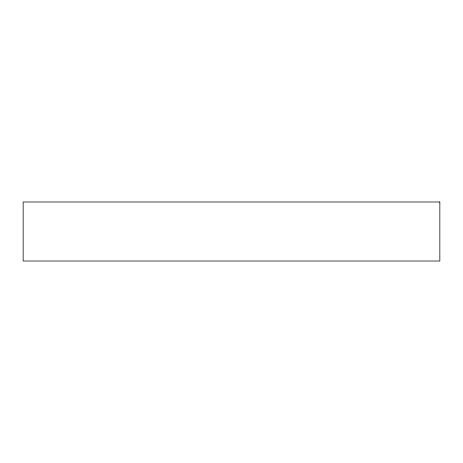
<?xml version="1.0" encoding="UTF-8"?>
<svg xmlns="http://www.w3.org/2000/svg" width="463" height="463" viewBox="0 0 463 463"><rect width="100%" height="100%" fill="white"/><g stroke="black" fill="none" stroke-linecap="round" stroke-linejoin="round"><path stroke-width="0.69" d="M439.85 201.984L23.15 201.984L23.15 261.016L439.85 261.016L439.85 201.984"/></g></svg>
